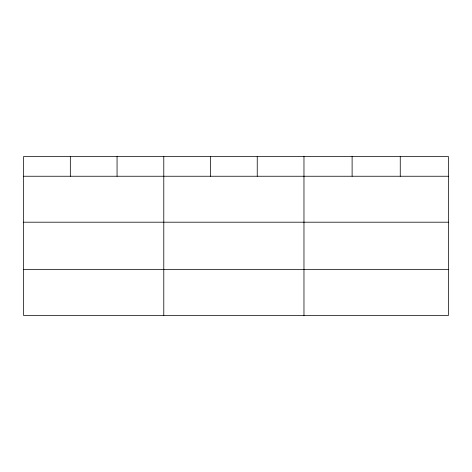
<?xml version="1.0" encoding="UTF-8"?>
<svg xmlns="http://www.w3.org/2000/svg" width="472" height="472" viewBox="0 0 472 472"><rect width="100%" height="100%" fill="white"/><g stroke="black" fill="none" stroke-linecap="round" stroke-linejoin="round"><path stroke-width="0.71" d="M448.4 222.194L448.4 156.515L23.6 156.515L23.6 315.485L448.4 315.485L448.4 222.194L23.6 222.194M23.6 176.245L448.4 176.245M23.6 269.536L448.4 269.536M400.256 156.515L400.256 176.245M352.112 156.515L352.112 176.245M303.968 156.515L303.968 315.485M257.24 156.515L257.24 176.245M210.512 156.515L210.512 176.245M163.784 156.515L163.784 315.485M117.056 156.515L117.056 176.245M70.328 156.515L70.328 176.245"/></g></svg>
